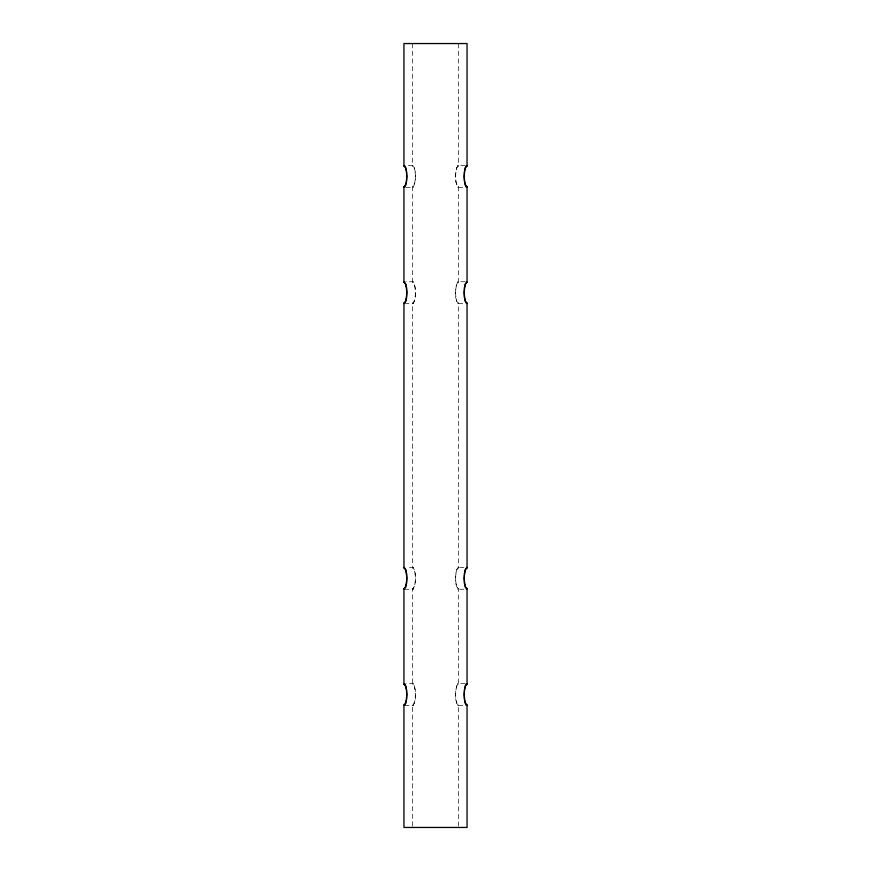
<?xml version="1.0" encoding="UTF-8"?>
<svg xmlns="http://www.w3.org/2000/svg" width="871" height="871" viewBox="0 0 871 871"><rect width="100%" height="100%" fill="white"/><g stroke="black" fill="none" stroke-linecap="round" stroke-linejoin="round"><path stroke-width="0.65" stroke-dasharray="4.36 3.27" d="M405.853 187.341L413.268 187.341L415.304 181.277L415.304 171.554L413.268 165.49L405.853 165.49M465.147 165.49L457.732 165.49L455.696 171.554L455.696 181.277L457.732 187.341L466.388 187.341M404.612 303.598L413.268 303.598L415.304 297.534L415.304 287.811L413.268 281.747L405.853 281.747M465.147 281.747L457.732 281.747L455.696 287.811L455.696 297.534L457.732 303.598L466.388 303.598M404.612 589.253L413.268 589.253L415.304 583.189L415.304 573.466L413.268 567.402L407.084 567.402M463.916 567.402L457.732 567.402L455.696 573.466L455.696 583.189L457.732 589.253L466.388 589.253M404.612 705.51L413.268 705.51L415.304 699.446L415.304 689.723L413.268 683.659L405.853 683.659M465.147 683.659L457.732 683.659L455.696 689.723L455.696 699.446L457.732 705.51L466.388 705.51M412.604 826.1L412.604 704.944L414.476 703.354L415.609 694.59L414.476 685.825L412.604 684.225L412.604 588.687L414.476 587.098L415.609 578.333L414.476 569.569L412.604 567.968L412.604 303.032L414.476 301.431L415.609 292.667L414.476 283.902L412.604 282.313L412.604 186.775L414.476 185.175L415.609 176.41L414.476 167.646L412.604 166.056L413.268 165.49M458.396 43.55L458.396 166.056L456.524 167.646L455.391 176.41L456.524 185.175L458.396 186.775L458.396 282.313L456.524 283.902L455.391 292.667L456.524 301.431L458.396 303.032L458.396 567.968L456.524 569.569L455.391 578.333L456.524 587.098L458.396 588.687L458.396 684.225L456.524 685.825L455.391 694.59L456.524 703.354L458.396 704.944L458.396 826.1M457.732 187.341L458.396 186.775M412.604 282.313L413.268 281.747M457.732 303.598L458.396 303.032M412.604 567.968L413.268 567.402M457.732 589.253L458.396 588.687M412.604 684.225L413.268 683.659M457.732 705.51L458.396 704.944M457.732 165.49L458.396 166.056M412.604 186.775L413.268 187.341M457.732 281.747L458.396 282.313M412.604 303.032L413.268 303.598M457.732 567.402L458.396 567.968M412.604 588.687L413.268 589.253M457.732 683.659L458.396 684.225M412.604 704.944L413.268 705.51M412.604 43.55L412.604 166.056"/><path stroke-width="1.31" d="M406.245 182.496L404.612 187.341L403.948 186.775L405.821 185.175L406.953 176.41L405.821 167.646L403.948 166.056L403.948 43.55L467.052 43.55L467.052 166.056L465.179 167.646L464.047 176.41L465.179 185.175L467.052 186.775L467.052 282.313L465.179 283.902L464.047 292.667L465.179 301.431L467.052 303.032L467.052 567.968L465.179 569.569L464.047 578.333L465.179 587.098L467.052 588.687L467.052 684.225L465.179 685.825L464.047 694.59L465.179 703.354L467.052 704.944L467.052 827.45L403.948 827.45L403.948 704.944L405.821 703.354L406.953 694.59L405.821 685.825L403.948 684.225L403.948 588.687L405.821 587.098L406.953 578.333L405.821 569.569L403.948 567.968L403.948 303.032L405.821 301.431L406.953 292.667L405.821 283.902L403.948 282.313L403.948 186.775M405.026 302.389L406.648 297.534L406.648 287.811L405.026 282.955M464.755 170.335L466.388 165.49L467.052 166.056M465.974 282.955L464.352 287.811L464.352 297.534L465.974 302.389M405.026 588.045L406.648 583.189L406.648 573.466L405.026 568.611M406.245 700.665L404.612 705.51L403.948 704.944M465.974 568.611L464.352 573.466L464.352 583.189L465.974 588.045M464.755 688.504L466.388 683.659L467.052 684.225M403.948 166.056L404.612 165.49L406.245 170.335M467.052 186.775L466.388 187.341L464.755 182.496M403.948 282.313L404.612 281.747M466.388 303.598L467.052 303.032M403.948 567.968L404.612 567.402M466.388 589.253L467.052 588.687M403.948 684.225L404.612 683.659L406.245 688.504M467.052 704.944L466.388 705.51L464.755 700.665M466.388 281.747L467.052 282.313M403.948 303.032L404.612 303.598M466.388 567.402L467.052 567.968M403.948 588.687L404.612 589.253M464.352 171.554L464.352 181.277M464.352 689.723L464.352 699.446M406.648 171.554L406.648 181.277M406.648 689.723L406.648 699.446"/></g></svg>
